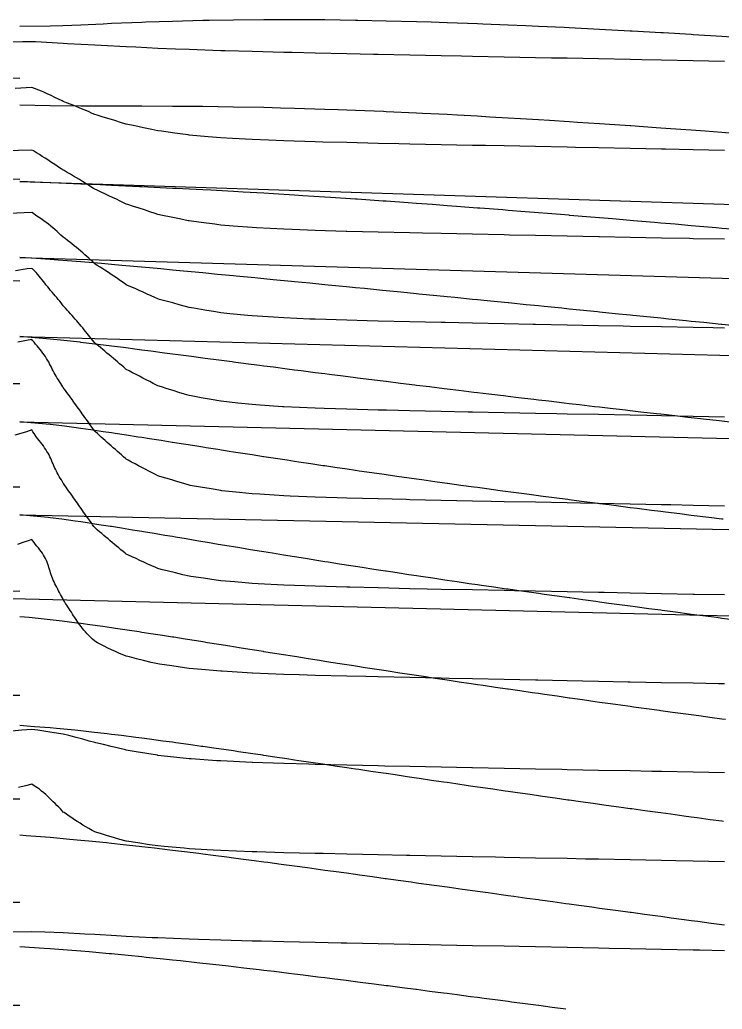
# Model space of a CAD drawing. Header units: metres. Extents: x 0 to 7092, y 40 to 458.
# Drawn here: x 3386.6 to 3435, y 40 to 108.1 of the extents above; entities that cross this region are included whole.
import ezdxf

# ---------------------------------------------------------------- set-up
doc = ezdxf.new("R2010")
doc.units = ezdxf.units.M

msp = doc.modelspace()

# ---------------------------------------------------------------- linework, layer by layer
at = {"layer": 'Contour_Level_10'}
msp.add_lwpolyline([(3386.6, 97.138), (3383.438, 97.157)], dxfattribs=at)
at = {"layer": 'Contour_Level_11'}
msp.add_lwpolyline([(3386.6, 90.139), (3383.438, 90.149)], dxfattribs=at)
at = {"layer": 'Contour_Level_12'}
msp.add_lwpolyline([(3386.6, 83.073), (3383.438, 83.074)], dxfattribs=at)
at = {"layer": 'Contour_Level_13'}
msp.add_lwpolyline([(3386.6, 75.946), (3383.438, 75.94)], dxfattribs=at)
at = {"layer": 'Contour_Level_14'}
for points in [[(3435.124, 105.265), (3432.956, 105.308), (3430.788, 105.351), (3429.422, 105.378), (3428.62, 105.394), (3426.452, 105.437), (3424.284, 105.48), (3423.209, 105.502), (3422.116, 105.523), (3419.947, 105.566), (3417.779, 105.609), (3417.019, 105.625), (3415.611, 105.653), (3413.443, 105.697), (3411.275, 105.741), (3410.949, 105.748), (3409.107, 105.786), (3406.939, 105.834), (3405.344, 105.871), (3404.771, 105.884), (3402.603, 105.94), (3400.748, 105.994), (3400.435, 106.003), (3398.267, 106.078), (3397.327, 106.117), (3396.099, 106.167), (3394.595, 106.24), (3393.931, 106.27), (3392.192, 106.363), (3391.763, 106.383), (3389.887, 106.486), (3389.594, 106.499), (3387.684, 106.61), (3387.426, 106.621), (3386.791, 106.61), (3385.258, 106.581)], [(3386.6, 68.782), (3383.438, 68.775)]]:
    msp.add_lwpolyline(points, dxfattribs=at)
at = {"layer": 'Contour_Level_15'}
for points in [[(3435.124, 99.142), (3432.956, 99.185), (3431.064, 99.222), (3430.788, 99.228), (3428.62, 99.271), (3426.452, 99.314), (3424.852, 99.345), (3424.284, 99.357), (3422.116, 99.4), (3419.947, 99.443), (3418.674, 99.468), (3417.779, 99.486), (3415.611, 99.53), (3413.443, 99.575), (3412.688, 99.592), (3411.275, 99.622), (3409.107, 99.672), (3407.457, 99.715), (3406.939, 99.728), (3404.771, 99.795), (3403.727, 99.838), (3402.603, 99.883), (3401.254, 99.961), (3400.435, 100.008), (3399.562, 100.084), (3398.267, 100.195), (3398.182, 100.207), (3397.282, 100.33), (3396.36, 100.453), (3396.099, 100.488), (3395.689, 100.577), (3395.109, 100.7), (3394.513, 100.823), (3393.931, 100.94), (3393.912, 100.946), (3393.536, 101.069), (3393.15, 101.192), (3392.753, 101.315), (3392.344, 101.438), (3391.924, 101.562), (3391.763, 101.608), (3391.594, 101.685), (3391.319, 101.808), (3391.036, 101.931), (3390.745, 102.054), (3390.445, 102.177), (3390.135, 102.3), (3389.815, 102.423), (3389.594, 102.506), (3389.513, 102.547), (3389.264, 102.67), (3389.012, 102.793), (3388.753, 102.916), (3388.486, 103.039), (3388.209, 103.162), (3387.917, 103.285), (3387.608, 103.408), (3387.426, 103.477), (3386.277, 103.408)], [(3386.6, 61.607), (3383.438, 61.607)]]:
    msp.add_lwpolyline(points, dxfattribs=at)
at = {"layer": 'Contour_Level_16'}
for points in [[(3435.124, 93.018), (3432.956, 93.061), (3432.705, 93.066), (3430.788, 93.104), (3428.62, 93.147), (3426.493, 93.189), (3426.452, 93.19), (3424.284, 93.233), (3422.116, 93.276), (3420.311, 93.312), (3419.947, 93.32), (3417.779, 93.363), (3415.611, 93.408), (3414.318, 93.435), (3413.443, 93.454), (3411.275, 93.503), (3409.107, 93.557), (3409.06, 93.559), (3406.939, 93.621), (3405.36, 93.682), (3404.771, 93.704), (3402.899, 93.805), (3402.603, 93.821), (3401.294, 93.928), (3400.435, 93.998), (3400.03, 94.051), (3399.085, 94.174), (3398.267, 94.28), (3398.184, 94.297), (3397.605, 94.42), (3397.017, 94.544), (3396.42, 94.667), (3396.099, 94.732), (3395.929, 94.79), (3395.562, 94.913), (3395.189, 95.036), (3394.811, 95.159), (3394.426, 95.282), (3394.035, 95.405), (3393.931, 95.438), (3393.75, 95.529), (3393.502, 95.652), (3393.249, 95.775), (3392.992, 95.898), (3392.731, 96.021), (3392.465, 96.144), (3392.195, 96.267), (3391.92, 96.39), (3391.763, 96.46), (3391.682, 96.514), (3391.493, 96.637), (3391.301, 96.76), (3391.106, 96.883), (3390.908, 97.006), (3390.707, 97.129), (3390.503, 97.252), (3390.295, 97.375), (3390.084, 97.498), (3389.87, 97.622), (3389.653, 97.745), (3389.594, 97.778), (3389.459, 97.868), (3389.274, 97.991), (3389.088, 98.114), (3388.903, 98.237), (3388.718, 98.36), (3388.531, 98.483), (3388.342, 98.607), (3388.149, 98.73), (3387.952, 98.853), (3387.749, 98.976), (3387.54, 99.099), (3387.426, 99.165), (3385.588, 99.099)], [(3386.6, 54.464), (3383.438, 54.465)]]:
    msp.add_lwpolyline(points, dxfattribs=at)
at = {"layer": 'Contour_Level_17'}
for points in [[(3436.827, 106.856), (3434.925, 106.979), (3434.923, 106.979), (3432.95, 107.102), (3432.824, 107.11), (3430.901, 107.225), (3430.723, 107.236), (3428.759, 107.348), (3428.622, 107.356), (3426.521, 107.47), (3426.5, 107.471), (3424.42, 107.578), (3424.075, 107.595), (3422.319, 107.678), (3421.431, 107.718), (3420.218, 107.771), (3418.478, 107.841), (3418.117, 107.855), (3416.015, 107.93), (3414.92, 107.964), (3413.914, 107.995), (3411.813, 108.049), (3409.875, 108.087), (3409.712, 108.09), (3407.611, 108.119), (3405.51, 108.133), (3403.409, 108.132), (3401.308, 108.115), (3399.648, 108.087), (3399.207, 108.08), (3397.106, 108.026), (3395.276, 107.964), (3395.004, 107.955), (3392.903, 107.867), (3392.343, 107.841), (3390.802, 107.77), (3389.555, 107.718), (3388.701, 107.683), (3386.6, 107.673)], [(3435.124, 86.895), (3434.347, 86.91), (3432.956, 86.937), (3430.788, 86.98), (3428.62, 87.023), (3428.133, 87.033), (3426.452, 87.066), (3424.284, 87.109), (3422.116, 87.153), (3421.942, 87.156), (3419.947, 87.196), (3417.779, 87.24), (3415.894, 87.279), (3415.611, 87.285), (3413.443, 87.332), (3411.275, 87.382), (3410.52, 87.402), (3409.107, 87.44), (3406.939, 87.51), (3406.571, 87.526), (3404.771, 87.603), (3404.058, 87.649), (3402.603, 87.741), (3402.297, 87.772), (3401.069, 87.895), (3400.435, 87.958), (3400.076, 88.018), (3399.334, 88.141), (3398.587, 88.264), (3398.267, 88.317), (3398.015, 88.387), (3397.573, 88.511), (3397.127, 88.634), (3396.678, 88.757), (3396.226, 88.88), (3396.099, 88.914), (3395.907, 89.003), (3395.638, 89.126), (3395.367, 89.249), (3395.093, 89.372), (3394.817, 89.495), (3394.538, 89.619), (3394.256, 89.742), (3393.972, 89.865), (3393.931, 89.883), (3393.783, 89.988), (3393.609, 90.111), (3393.432, 90.234), (3393.254, 90.357), (3393.073, 90.48), (3392.89, 90.604), (3392.705, 90.727), (3392.517, 90.85), (3392.326, 90.973), (3392.133, 91.096), (3391.937, 91.219), (3391.763, 91.328), (3391.747, 91.342), (3391.618, 91.465), (3391.486, 91.589), (3391.352, 91.712), (3391.216, 91.835), (3391.077, 91.958), (3390.936, 92.081), (3390.793, 92.204), (3390.647, 92.327), (3390.499, 92.45), (3390.348, 92.574), (3390.194, 92.697), (3390.038, 92.82), (3389.88, 92.943), (3389.718, 93.066), (3389.594, 93.159), (3389.562, 93.189), (3389.43, 93.312), (3389.297, 93.435), (3389.162, 93.559), (3389.023, 93.682), (3388.879, 93.805), (3388.729, 93.928), (3388.573, 94.051), (3388.411, 94.174), (3388.244, 94.297), (3388.071, 94.42), (3387.894, 94.544), (3387.714, 94.667), (3387.533, 94.79), (3387.426, 94.863), (3385.877, 94.79)], [(3386.6, 47.345), (3383.438, 47.356)]]:
    msp.add_lwpolyline(points, dxfattribs=at)
at = {"layer": 'Contour_Level_18'}
for points in [[(3435.437, 100.33), (3434.925, 100.369), (3433.793, 100.453), (3432.824, 100.525), (3432.119, 100.577), (3430.723, 100.678), (3430.41, 100.7), (3428.662, 100.823), (3428.622, 100.826), (3426.86, 100.946), (3426.521, 100.969), (3425.003, 101.069), (3424.42, 101.107), (3423.08, 101.192), (3422.319, 101.24), (3421.075, 101.315), (3420.218, 101.367), (3418.968, 101.438), (3418.117, 101.487), (3416.73, 101.562), (3416.015, 101.6), (3414.317, 101.685), (3413.914, 101.705), (3411.813, 101.801), (3411.646, 101.808), (3409.712, 101.888), (3408.527, 101.931), (3407.611, 101.964), (3405.51, 102.029), (3404.553, 102.054), (3403.409, 102.083), (3401.308, 102.124), (3399.207, 102.153), (3397.106, 102.17), (3395.004, 102.177), (3394.86, 102.177), (3392.903, 102.178), (3390.802, 102.181), (3388.701, 102.199), (3386.6, 102.258)], [(3435.124, 80.771), (3432.956, 80.814), (3430.788, 80.857), (3429.773, 80.877), (3428.62, 80.9), (3426.452, 80.943), (3424.284, 80.986), (3423.573, 81), (3422.116, 81.029), (3419.947, 81.073), (3417.779, 81.117), (3417.469, 81.123), (3415.611, 81.162), (3413.443, 81.209), (3411.854, 81.246), (3411.275, 81.26), (3409.107, 81.318), (3407.56, 81.369), (3406.939, 81.39), (3404.771, 81.488), (3404.697, 81.492), (3402.858, 81.616), (3402.603, 81.633), (3401.615, 81.739), (3400.467, 81.862), (3400.435, 81.865), (3399.771, 81.985), (3399.087, 82.108), (3398.404, 82.231), (3398.267, 82.256), (3397.948, 82.354), (3397.549, 82.477), (3397.149, 82.601), (3396.75, 82.724), (3396.35, 82.847), (3396.099, 82.924), (3396.011, 82.97), (3395.777, 83.093), (3395.543, 83.216), (3395.308, 83.339), (3395.073, 83.462), (3394.837, 83.586), (3394.601, 83.709), (3394.364, 83.832), (3394.127, 83.955), (3393.931, 84.057), (3393.906, 84.078), (3393.763, 84.201), (3393.619, 84.324), (3393.476, 84.447), (3393.331, 84.571), (3393.187, 84.694), (3393.042, 84.817), (3392.896, 84.94), (3392.75, 85.063), (3392.603, 85.186), (3392.456, 85.309), (3392.307, 85.432), (3392.159, 85.556), (3392.009, 85.679), (3391.859, 85.802), (3391.763, 85.88), (3391.727, 85.925), (3391.63, 86.048), (3391.531, 86.171), (3391.433, 86.294), (3391.333, 86.417), (3391.233, 86.541), (3391.133, 86.664), (3391.032, 86.787), (3390.93, 86.91), (3390.828, 87.033), (3390.725, 87.156), (3390.621, 87.279), (3390.516, 87.402), (3390.41, 87.526), (3390.304, 87.649), (3390.196, 87.772), (3390.087, 87.895), (3389.977, 88.018), (3389.865, 88.141), (3389.752, 88.264), (3389.638, 88.387), (3389.594, 88.433), (3389.538, 88.511), (3389.444, 88.634), (3389.347, 88.757), (3389.247, 88.88), (3389.145, 89.003), (3389.041, 89.126), (3388.936, 89.249), (3388.83, 89.372), (3388.725, 89.495), (3388.622, 89.619), (3388.52, 89.742), (3388.42, 89.865), (3388.322, 89.988), (3388.225, 90.111), (3388.13, 90.234), (3388.034, 90.357), (3387.935, 90.48), (3387.832, 90.604), (3387.723, 90.727), (3387.604, 90.85), (3387.476, 90.973), (3387.426, 91.018), (3387.105, 90.973), (3386.308, 90.85)], [(3386.6, 40.248), (3383.438, 40.267)]]:
    msp.add_lwpolyline(points, dxfattribs=at)
at = {"layer": 'Contour_Level_19'}
for points in [[(3435.93, 93.682), (3434.925, 93.771), (3434.536, 93.805), (3433.132, 93.928), (3432.824, 93.955), (3431.717, 94.051), (3430.723, 94.137), (3430.291, 94.174), (3428.851, 94.297), (3428.622, 94.317), (3427.396, 94.42), (3426.521, 94.494), (3425.926, 94.544), (3424.44, 94.667), (3424.42, 94.668), (3422.933, 94.79), (3422.319, 94.84), (3421.405, 94.913), (3420.218, 95.007), (3419.854, 95.036), (3418.277, 95.159), (3418.117, 95.172), (3416.667, 95.282), (3416.015, 95.332), (3415.024, 95.405), (3413.914, 95.487), (3413.343, 95.529), (3411.813, 95.638), (3411.617, 95.652), (3409.838, 95.775), (3409.712, 95.783), (3407.995, 95.898), (3407.611, 95.923), (3406.08, 96.021), (3405.51, 96.057), (3404.078, 96.144), (3403.409, 96.184), (3401.973, 96.267), (3401.308, 96.305), (3399.744, 96.39), (3399.207, 96.419), (3397.372, 96.514), (3397.106, 96.527), (3395.004, 96.629), (3394.837, 96.637), (3392.903, 96.725), (3392.134, 96.76), (3390.802, 96.818), (3389.29, 96.883), (3388.701, 96.908), (3386.6, 96.997), (5157.424, 40)], [(3435.124, 74.647), (3432.956, 74.69), (3431.413, 74.721), (3430.788, 74.733), (3428.62, 74.776), (3426.452, 74.819), (3425.206, 74.844), (3424.284, 74.862), (3422.116, 74.905), (3419.947, 74.949), (3419.055, 74.967), (3417.779, 74.993), (3415.611, 75.038), (3413.443, 75.085), (3413.207, 75.09), (3411.275, 75.135), (3409.107, 75.192), (3408.446, 75.213), (3406.939, 75.262), (3405.208, 75.336), (3404.771, 75.355), (3403.133, 75.459), (3402.603, 75.493), (3401.724, 75.583), (3400.517, 75.706), (3400.435, 75.714), (3399.765, 75.829), (3399.05, 75.952), (3398.337, 76.075), (3398.267, 76.087), (3397.893, 76.198), (3397.48, 76.321), (3397.069, 76.444), (3396.659, 76.568), (3396.251, 76.691), (3396.099, 76.737), (3395.949, 76.814), (3395.712, 76.937), (3395.475, 77.06), (3395.239, 77.183), (3395.004, 77.306), (3394.769, 77.429), (3394.535, 77.553), (3394.302, 77.676), (3394.069, 77.799), (3393.931, 77.872), (3393.874, 77.922), (3393.734, 78.045), (3393.595, 78.168), (3393.455, 78.291), (3393.317, 78.414), (3393.178, 78.538), (3393.04, 78.661), (3392.901, 78.784), (3392.763, 78.907), (3392.626, 79.03), (3392.488, 79.153), (3392.351, 79.276), (3392.213, 79.399), (3392.076, 79.523), (3391.939, 79.646), (3391.802, 79.769), (3391.763, 79.805), (3391.699, 79.892), (3391.611, 80.015), (3391.522, 80.138), (3391.433, 80.261), (3391.344, 80.384), (3391.256, 80.508), (3391.168, 80.631), (3391.08, 80.754), (3390.992, 80.877), (3390.904, 81), (3390.816, 81.123), (3390.728, 81.246), (3390.64, 81.369), (3390.552, 81.492), (3390.464, 81.616), (3390.375, 81.739), (3390.286, 81.862), (3390.197, 81.985), (3390.108, 82.108), (3390.018, 82.231), (3389.928, 82.354), (3389.838, 82.477), (3389.748, 82.601), (3389.657, 82.724), (3389.594, 82.808), (3389.57, 82.847), (3389.493, 82.97), (3389.415, 83.093), (3389.337, 83.216), (3389.26, 83.339), (3389.184, 83.462), (3389.111, 83.586), (3389.04, 83.709), (3388.971, 83.832), (3388.904, 83.955), (3388.84, 84.078), (3388.777, 84.201), (3388.715, 84.324), (3388.652, 84.447), (3388.588, 84.571), (3388.519, 84.694), (3388.447, 84.817), (3388.368, 84.94), (3388.284, 85.063), (3388.194, 85.186), (3388.099, 85.309), (3387.999, 85.432), (3387.897, 85.556), (3387.793, 85.679), (3387.689, 85.802), (3387.586, 85.925), (3387.485, 86.048), (3387.426, 86.123), (3387.063, 86.048), (3386.463, 85.925)]]:
    msp.add_lwpolyline(points, dxfattribs=at)
at = {"layer": 'Contour_Level_20'}
for points in [[(3436.114, 87.033), (3434.925, 87.153), (3434.898, 87.156), (3433.684, 87.279), (3432.824, 87.366), (3432.467, 87.402), (3431.251, 87.526), (3430.723, 87.579), (3430.033, 87.649), (3428.813, 87.772), (3428.622, 87.791), (3427.594, 87.895), (3426.521, 88.003), (3426.371, 88.018), (3425.149, 88.141), (3424.42, 88.214), (3423.924, 88.264), (3422.698, 88.387), (3422.319, 88.425), (3421.472, 88.511), (3420.24, 88.634), (3420.218, 88.636), (3419.012, 88.757), (3418.117, 88.846), (3417.778, 88.88), (3416.544, 89.003), (3416.015, 89.055), (3415.308, 89.126), (3414.066, 89.249), (3413.914, 89.264), (3412.827, 89.372), (3411.813, 89.472), (3411.58, 89.495), (3410.335, 89.619), (3409.712, 89.68), (3409.084, 89.742), (3407.829, 89.865), (3407.611, 89.886), (3406.574, 89.988), (3405.51, 90.091), (3405.31, 90.111), (3404.046, 90.234), (3403.409, 90.296), (3402.776, 90.357), (3401.497, 90.48), (3401.308, 90.499), (3400.217, 90.604), (3399.207, 90.7), (3398.924, 90.727), (3397.624, 90.85), (3397.106, 90.898), (3396.311, 90.973), (3395.004, 91.094), (3394.979, 91.096), (3393.625, 91.219), (3392.903, 91.284), (3392.232, 91.342), (3390.802, 91.465), (3390.799, 91.465), (3389.242, 91.589), (3388.701, 91.631), (3387.395, 91.712), (3386.6, 91.76), (5141.495, 40)], [(3435.124, 68.524), (3433.054, 68.565), (3432.956, 68.567), (3430.788, 68.609), (3428.62, 68.652), (3426.841, 68.688), (3426.452, 68.695), (3424.284, 68.738), (3422.116, 68.782), (3420.657, 68.811), (3419.947, 68.825), (3417.779, 68.869), (3415.611, 68.913), (3414.641, 68.934), (3413.443, 68.959), (3411.275, 69.008), (3409.314, 69.057), (3409.107, 69.062), (3406.939, 69.126), (3405.515, 69.18), (3404.771, 69.209), (3403.012, 69.303), (3402.603, 69.325), (3401.394, 69.426), (3400.435, 69.507), (3400.129, 69.55), (3399.247, 69.673), (3398.376, 69.796), (3398.267, 69.811), (3397.824, 69.919), (3397.323, 70.042), (3396.829, 70.165), (3396.342, 70.288), (3396.099, 70.35), (3395.959, 70.411), (3395.681, 70.535), (3395.407, 70.658), (3395.135, 70.781), (3394.867, 70.904), (3394.601, 71.027), (3394.338, 71.15), (3394.078, 71.273), (3393.931, 71.343), (3393.864, 71.396), (3393.712, 71.52), (3393.56, 71.643), (3393.41, 71.766), (3393.26, 71.889), (3393.112, 72.012), (3392.964, 72.135), (3392.818, 72.258), (3392.673, 72.381), (3392.528, 72.505), (3392.384, 72.628), (3392.241, 72.751), (3392.099, 72.874), (3391.958, 72.997), (3391.817, 73.12), (3391.763, 73.168), (3391.707, 73.243), (3391.617, 73.366), (3391.527, 73.489), (3391.437, 73.613), (3391.348, 73.736), (3391.26, 73.859), (3391.172, 73.982), (3391.085, 74.105), (3390.997, 74.228), (3390.91, 74.351), (3390.824, 74.474), (3390.737, 74.598), (3390.651, 74.721), (3390.564, 74.844), (3390.478, 74.967), (3390.392, 75.09), (3390.305, 75.213), (3390.219, 75.336), (3390.132, 75.459), (3390.046, 75.583), (3389.959, 75.706), (3389.873, 75.829), (3389.787, 75.952), (3389.702, 76.075), (3389.616, 76.198), (3389.594, 76.23), (3389.539, 76.321), (3389.465, 76.444), (3389.391, 76.568), (3389.32, 76.691), (3389.25, 76.814), (3389.183, 76.937), (3389.119, 77.06), (3389.058, 77.183), (3388.999, 77.306), (3388.943, 77.429), (3388.889, 77.553), (3388.836, 77.676), (3388.783, 77.799), (3388.729, 77.922), (3388.672, 78.045), (3388.611, 78.168), (3388.544, 78.291), (3388.472, 78.414), (3388.395, 78.538), (3388.312, 78.661), (3388.224, 78.784), (3388.133, 78.907), (3388.039, 79.03), (3387.945, 79.153), (3387.85, 79.276), (3387.758, 79.399), (3387.668, 79.523), (3387.582, 79.646), (3387.502, 79.769), (3387.427, 79.892), (3387.426, 79.894), (3387.422, 79.892), (3387.053, 79.769), (3386.661, 79.646), (3386.255, 79.523)]]:
    msp.add_lwpolyline(points, dxfattribs=at)
at = {"layer": 'Contour_Level_21'}
for points in [[(2418.3, 91.479), (4565.815, 40)], [(3435.842, 80.384), (3434.925, 80.488), (3434.753, 80.508), (3433.671, 80.631), (3432.824, 80.727), (3432.588, 80.754), (3431.513, 80.877), (3430.723, 80.967), (3430.437, 81), (3429.368, 81.123), (3428.622, 81.209), (3428.3, 81.246), (3427.238, 81.369), (3426.521, 81.452), (3426.177, 81.492), (3425.123, 81.616), (3424.42, 81.697), (3424.07, 81.739), (3423.025, 81.862), (3422.319, 81.945), (3421.98, 81.985), (3420.944, 82.108), (3420.218, 82.194), (3419.908, 82.231), (3418.881, 82.354), (3418.117, 82.446), (3417.854, 82.477), (3416.837, 82.601), (3416.015, 82.7), (3415.82, 82.724), (3414.814, 82.847), (3413.914, 82.956), (3413.805, 82.97), (3412.811, 83.093), (3411.813, 83.216), (3411.811, 83.216), (3410.83, 83.339), (3409.842, 83.462), (3409.712, 83.479), (3408.87, 83.586), (3407.895, 83.709), (3407.611, 83.744), (3406.931, 83.832), (3405.968, 83.955), (3405.51, 84.013), (3405.012, 84.078), (3404.062, 84.201), (3403.409, 84.285), (3403.112, 84.324), (3402.173, 84.447), (3401.308, 84.56), (3401.228, 84.571), (3400.298, 84.694), (3399.36, 84.817), (3399.207, 84.837), (3398.431, 84.94), (3397.498, 85.063), (3397.106, 85.114), (3396.564, 85.186), (3395.628, 85.309), (3395.004, 85.391), (3394.683, 85.432), (3393.729, 85.556), (3392.903, 85.661), (3392.763, 85.679), (3391.765, 85.802), (3390.802, 85.919), (3390.752, 85.925), (3389.638, 86.048), (3388.701, 86.151), (3388.44, 86.171), (3386.862, 86.294), (3386.6, 86.315), (5125.999, 40)], [(3435.124, 62.4), (3434.696, 62.408), (3432.956, 62.443), (3430.788, 62.486), (3428.62, 62.529), (3428.48, 62.532), (3426.452, 62.572), (3424.284, 62.615), (3422.276, 62.655), (3422.116, 62.658), (3419.947, 62.701), (3417.779, 62.745), (3416.151, 62.778), (3415.611, 62.789), (3413.443, 62.834), (3411.275, 62.881), (3410.418, 62.901), (3409.107, 62.931), (3406.939, 62.989), (3405.823, 63.024), (3404.771, 63.057), (3402.615, 63.147), (3402.603, 63.148), (3400.524, 63.27), (3400.435, 63.276), (3399.113, 63.393), (3398.267, 63.47), (3397.934, 63.517), (3397.069, 63.64), (3396.225, 63.763), (3396.099, 63.781), (3395.645, 63.886), (3395.127, 64.009), (3394.626, 64.132), (3394.143, 64.255), (3393.931, 64.311), (3393.761, 64.378), (3393.463, 64.502), (3393.18, 64.625), (3392.91, 64.748), (3392.652, 64.871), (3392.405, 64.994), (3392.17, 65.117), (3391.946, 65.24), (3391.763, 65.345), (3391.741, 65.363), (3391.603, 65.486), (3391.473, 65.61), (3391.35, 65.733), (3391.235, 65.856), (3391.125, 65.979), (3391.02, 66.102), (3390.921, 66.225), (3390.825, 66.348), (3390.733, 66.471), (3390.644, 66.595), (3390.557, 66.718), (3390.473, 66.841), (3390.39, 66.964), (3390.309, 67.087), (3390.229, 67.21), (3390.149, 67.333), (3390.07, 67.456), (3389.992, 67.58), (3389.914, 67.703), (3389.836, 67.826), (3389.758, 67.949), (3389.681, 68.072), (3389.603, 68.195), (3389.594, 68.209), (3389.54, 68.318), (3389.475, 68.441), (3389.41, 68.565), (3389.343, 68.688), (3389.276, 68.811), (3389.209, 68.934), (3389.144, 69.057), (3389.08, 69.18), (3389.019, 69.303), (3388.961, 69.426), (3388.906, 69.55), (3388.855, 69.673), (3388.807, 69.796), (3388.763, 69.919), (3388.721, 70.042), (3388.681, 70.165), (3388.643, 70.288), (3388.606, 70.411), (3388.567, 70.535), (3388.526, 70.658), (3388.481, 70.781), (3388.431, 70.904), (3388.374, 71.027), (3388.309, 71.15), (3388.237, 71.273), (3388.157, 71.396), (3388.07, 71.52), (3387.979, 71.643), (3387.883, 71.766), (3387.784, 71.889), (3387.685, 72.012), (3387.586, 72.135), (3387.489, 72.258), (3387.426, 72.34), (3387.18, 72.258), (3386.805, 72.135), (3386.435, 72.012)]]:
    msp.add_lwpolyline(points, dxfattribs=at)
at = {"layer": 'Contour_Level_22'}
for points in [[(3435.027, 73.736), (3434.925, 73.748), (3434.032, 73.859), (3433.037, 73.982), (3432.824, 74.008), (3432.051, 74.105), (3431.065, 74.228), (3430.723, 74.271), (3430.088, 74.351), (3429.114, 74.474), (3428.622, 74.536), (3428.145, 74.598), (3427.182, 74.721), (3426.521, 74.805), (3426.222, 74.844), (3425.272, 74.967), (3424.42, 75.077), (3424.321, 75.09), (3423.383, 75.213), (3422.443, 75.336), (3422.319, 75.353), (3421.517, 75.459), (3420.59, 75.583), (3420.218, 75.632), (3419.673, 75.706), (3418.761, 75.829), (3418.117, 75.916), (3417.852, 75.952), (3416.955, 76.075), (3416.055, 76.198), (3416.015, 76.204), (3415.173, 76.321), (3414.289, 76.444), (3413.914, 76.497), (3413.415, 76.568), (3412.547, 76.691), (3411.813, 76.795), (3411.68, 76.814), (3410.829, 76.937), (3409.975, 77.06), (3409.712, 77.098), (3409.134, 77.183), (3408.297, 77.306), (3407.611, 77.407), (3407.461, 77.429), (3406.641, 77.553), (3405.818, 77.676), (3405.51, 77.722), (3405.005, 77.799), (3404.198, 77.922), (3403.409, 78.042), (3403.389, 78.045), (3402.596, 78.168), (3401.801, 78.291), (3401.308, 78.367), (3401.01, 78.414), (3400.226, 78.538), (3399.441, 78.661), (3399.207, 78.697), (3398.661, 78.784), (3397.882, 78.907), (3397.106, 79.029), (3397.101, 79.03), (3396.323, 79.153), (3395.541, 79.276), (3395.004, 79.361), (3394.754, 79.399), (3393.958, 79.523), (3393.16, 79.646), (3392.903, 79.685), (3392.334, 79.769), (3391.493, 79.892), (3390.802, 79.993), (3390.631, 80.015), (3389.679, 80.138), (3388.725, 80.261), (3388.701, 80.264), (3387.354, 80.384), (3386.6, 80.452), (5110.368, 40)], [(3435.124, 56.276), (3432.956, 56.319), (3430.788, 56.362), (3430.12, 56.375), (3428.62, 56.405), (3426.452, 56.448), (3424.284, 56.491), (3423.908, 56.498), (3422.116, 56.534), (3419.947, 56.577), (3417.779, 56.621), (3417.729, 56.622), (3415.611, 56.664), (3413.443, 56.709), (3411.736, 56.745), (3411.275, 56.754), (3409.107, 56.803), (3406.939, 56.855), (3406.489, 56.868), (3404.771, 56.916), (3402.629, 56.991), (3402.603, 56.992), (3400.435, 57.095), (3400.157, 57.114), (3398.39, 57.237), (3398.267, 57.246), (3397.204, 57.36), (3396.099, 57.479), (3396.075, 57.483), (3395.346, 57.607), (3394.61, 57.73), (3393.931, 57.842), (3393.889, 57.853), (3393.393, 57.976), (3392.883, 58.099), (3392.361, 58.222), (3391.826, 58.345), (3391.763, 58.36), (3391.386, 58.468), (3390.938, 58.592), (3390.47, 58.715), (3389.981, 58.838), (3389.594, 58.932), (3389.422, 58.961), (3388.66, 59.084), (3387.843, 59.207), (3387.426, 59.267), (3386.745, 59.207), (3385.367, 59.084)]]:
    msp.add_lwpolyline(points, dxfattribs=at)
at = {"layer": 'Contour_Level_23'}
for points in [[(3435.507, 66.841), (3434.925, 66.916), (3434.559, 66.964), (3433.618, 67.087), (3432.824, 67.191), (3432.678, 67.21), (3431.748, 67.333), (3430.817, 67.456), (3430.723, 67.469), (3429.897, 67.58), (3428.978, 67.703), (3428.622, 67.75), (3428.067, 67.826), (3427.16, 67.949), (3426.521, 68.036), (3426.257, 68.072), (3425.363, 68.195), (3424.467, 68.318), (3424.42, 68.325), (3423.586, 68.441), (3422.704, 68.565), (3422.319, 68.618), (3421.83, 68.688), (3420.962, 68.811), (3420.218, 68.916), (3420.095, 68.934), (3419.241, 69.057), (3418.387, 69.18), (3418.117, 69.219), (3417.542, 69.303), (3416.702, 69.426), (3416.015, 69.527), (3415.864, 69.55), (3415.038, 69.673), (3414.212, 69.796), (3413.914, 69.84), (3413.395, 69.919), (3412.584, 70.042), (3411.813, 70.159), (3411.772, 70.165), (3410.975, 70.288), (3410.178, 70.411), (3409.712, 70.483), (3409.387, 70.535), (3408.604, 70.658), (3407.821, 70.781), (3407.611, 70.814), (3407.048, 70.904), (3406.278, 71.027), (3405.51, 71.15), (3405.509, 71.15), (3404.752, 71.273), (3403.995, 71.396), (3403.409, 71.492), (3403.24, 71.52), (3402.494, 71.643), (3401.748, 71.766), (3401.308, 71.838), (3401.005, 71.889), (3400.267, 72.012), (3399.529, 72.135), (3399.207, 72.189), (3398.792, 72.258), (3398.058, 72.381), (3397.324, 72.505), (3397.106, 72.541), (3396.586, 72.628), (3395.848, 72.751), (3395.11, 72.874), (3395.004, 72.892), (3394.356, 72.997), (3393.601, 73.12), (3392.903, 73.234), (3392.844, 73.243), (3392.044, 73.366), (3391.247, 73.489), (3390.802, 73.558), (3390.401, 73.613), (3389.496, 73.736), (3388.701, 73.844), (3388.55, 73.859), (3387.286, 73.982), (3386.6, 74.05), (5037.402, 40)], [(3435.124, 50.153), (3432.956, 50.196), (3431.761, 50.219), (3430.788, 50.238), (3428.62, 50.281), (3426.452, 50.324), (3425.546, 50.342), (3424.284, 50.367), (3422.116, 50.41), (3419.947, 50.453), (3419.343, 50.465), (3417.779, 50.497), (3415.611, 50.54), (3413.443, 50.584), (3413.218, 50.589), (3411.275, 50.629), (3409.107, 50.675), (3407.49, 50.712), (3406.939, 50.724), (3404.771, 50.779), (3402.918, 50.835), (3402.603, 50.844), (3400.435, 50.929), (3399.921, 50.958), (3398.267, 51.051), (3397.926, 51.081), (3396.541, 51.204), (3396.099, 51.244), (3395.541, 51.327), (3394.737, 51.45), (3393.956, 51.574), (3393.931, 51.578), (3393.492, 51.697), (3393.056, 51.82), (3392.636, 51.943), (3392.23, 52.066), (3391.836, 52.189), (3391.763, 52.213), (3391.577, 52.312), (3391.358, 52.435), (3391.148, 52.559), (3390.945, 52.682), (3390.748, 52.805), (3390.557, 52.928), (3390.371, 53.051), (3390.187, 53.174), (3390.006, 53.297), (3389.826, 53.42), (3389.646, 53.544), (3389.594, 53.579), (3389.513, 53.667), (3389.396, 53.79), (3389.278, 53.913), (3389.157, 54.036), (3389.034, 54.159), (3388.908, 54.282), (3388.781, 54.405), (3388.652, 54.529), (3388.521, 54.652), (3388.387, 54.775), (3388.249, 54.898), (3388.104, 55.021), (3387.95, 55.144), (3387.781, 55.267), (3387.594, 55.39), (3387.426, 55.489), (3386.998, 55.39), (3386.513, 55.267)]]:
    msp.add_lwpolyline(points, dxfattribs=at)
at = {"layer": 'Contour_Level_24'}
for points in [[(3435.193, 59.946), (3434.925, 59.982), (3434.275, 60.069), (3433.36, 60.192), (3432.824, 60.264), (3432.449, 60.315), (3431.544, 60.438), (3430.723, 60.55), (3430.64, 60.562), (3429.746, 60.685), (3428.852, 60.808), (3428.622, 60.839), (3427.966, 60.931), (3427.082, 61.054), (3426.521, 61.132), (3426.203, 61.177), (3425.331, 61.3), (3424.459, 61.423), (3424.42, 61.429), (3423.597, 61.547), (3422.736, 61.67), (3422.319, 61.729), (3421.881, 61.793), (3421.032, 61.916), (3420.218, 62.034), (3420.183, 62.039), (3419.345, 62.162), (3418.507, 62.285), (3418.117, 62.343), (3417.675, 62.408), (3416.848, 62.532), (3416.022, 62.655), (3416.015, 62.656), (3415.206, 62.778), (3414.391, 62.901), (3413.914, 62.973), (3413.58, 63.024), (3412.776, 63.147), (3411.972, 63.27), (3411.813, 63.295), (3411.175, 63.393), (3410.381, 63.517), (3409.712, 63.62), (3409.589, 63.64), (3408.803, 63.763), (3408.019, 63.886), (3407.611, 63.95), (3407.238, 64.009), (3406.46, 64.132), (3405.685, 64.255), (3405.51, 64.283), (3404.912, 64.378), (3404.141, 64.502), (3403.409, 64.619), (3403.372, 64.625), (3402.602, 64.748), (3401.835, 64.871), (3401.308, 64.956), (3401.067, 64.994), (3400.297, 65.117), (3399.53, 65.24), (3399.207, 65.292), (3398.757, 65.363), (3397.98, 65.486), (3397.207, 65.61), (3397.106, 65.626), (3396.414, 65.733), (3395.623, 65.856), (3395.004, 65.952), (3394.826, 65.979), (3393.999, 66.102), (3393.178, 66.225), (3392.903, 66.267), (3392.315, 66.348), (3391.433, 66.471), (3390.802, 66.56), (3390.523, 66.595), (3389.528, 66.718), (3388.701, 66.821), (3388.495, 66.841), (3387.241, 66.964), (3386.6, 67.028)], [(3435.124, 44.029), (3433.403, 44.063), (3432.956, 44.072), (3430.788, 44.115), (3428.62, 44.158), (3427.185, 44.186), (3426.452, 44.201), (3424.284, 44.244), (3422.116, 44.287), (3420.973, 44.309), (3419.947, 44.33), (3417.779, 44.373), (3415.611, 44.416), (3414.786, 44.432), (3413.443, 44.459), (3411.275, 44.503), (3409.107, 44.548), (3408.737, 44.556), (3406.939, 44.594), (3404.771, 44.642), (3403.24, 44.679), (3402.603, 44.694), (3400.435, 44.753), (3398.901, 44.802), (3398.267, 44.822), (3396.099, 44.907), (3395.72, 44.925), (3393.931, 45.011), (3393.267, 45.048), (3391.763, 45.134), (3391.069, 45.171), (3389.594, 45.254), (3388.313, 45.294), (3387.426, 45.323), (3385.595, 45.294)]]:
    msp.add_lwpolyline(points, dxfattribs=at)
at = {"layer": 'Contour_Level_25'}
msp.add_lwpolyline([(3435.05, 52.928), (3434.925, 52.945), (3434.138, 53.051), (3433.228, 53.174), (3432.824, 53.229), (3432.322, 53.297), (3431.42, 53.42), (3430.723, 53.516), (3430.521, 53.544), (3429.627, 53.667), (3428.734, 53.79), (3428.622, 53.805), (3427.848, 53.913), (3426.964, 54.036), (3426.521, 54.098), (3426.083, 54.159), (3425.207, 54.282), (3424.42, 54.393), (3424.332, 54.405), (3423.464, 54.529), (3422.597, 54.652), (3422.319, 54.691), (3421.734, 54.775), (3420.875, 54.898), (3420.218, 54.992), (3420.017, 55.021), (3419.165, 55.144), (3418.314, 55.267), (3418.117, 55.296), (3417.467, 55.39), (3416.623, 55.514), (3416.015, 55.602), (3415.78, 55.637), (3414.942, 55.76), (3414.104, 55.883), (3413.914, 55.911), (3413.27, 56.006), (3412.437, 56.129), (3411.813, 56.222), (3411.607, 56.252), (3410.777, 56.375), (3409.95, 56.498), (3409.712, 56.534), (3409.122, 56.622), (3408.296, 56.745), (3407.611, 56.847), (3407.471, 56.868), (3406.644, 56.991), (3405.819, 57.114), (3405.51, 57.16), (3404.99, 57.237), (3404.16, 57.36), (3403.409, 57.472), (3403.331, 57.483), (3402.491, 57.607), (3401.655, 57.73), (3401.308, 57.781), (3400.808, 57.853), (3399.956, 57.976), (3399.207, 58.085), (3399.103, 58.099), (3398.224, 58.222), (3397.35, 58.345), (3397.106, 58.38), (3396.445, 58.468), (3395.531, 58.592), (3395.004, 58.663), (3394.59, 58.715), (3393.613, 58.838), (3392.903, 58.928), (3392.61, 58.961), (3391.529, 59.084), (3390.802, 59.167), (3390.39, 59.207), (3389.124, 59.33), (3388.701, 59.372), (3387.615, 59.453), (3386.6, 59.53)], dxfattribs=at)
at = {"layer": 'Contour_Level_26'}
msp.add_lwpolyline([(3435.116, 45.787), (3434.925, 45.812), (3434.192, 45.91), (3433.27, 46.033), (3432.824, 46.093), (3432.351, 46.156), (3431.435, 46.279), (3430.723, 46.375), (3430.52, 46.402), (3429.61, 46.526), (3428.7, 46.649), (3428.622, 46.659), (3427.794, 46.772), (3426.89, 46.895), (3426.521, 46.945), (3425.989, 47.018), (3425.089, 47.141), (3424.42, 47.233), (3424.192, 47.264), (3423.296, 47.387), (3422.403, 47.511), (3422.319, 47.522), (3421.511, 47.634), (3420.621, 47.757), (3420.218, 47.813), (3419.732, 47.88), (3418.844, 48.003), (3418.117, 48.104), (3417.958, 48.126), (3417.072, 48.249), (3416.188, 48.372), (3416.015, 48.396), (3415.303, 48.495), (3414.419, 48.619), (3413.914, 48.689), (3413.535, 48.742), (3412.65, 48.865), (3411.813, 48.981), (3411.766, 48.988), (3410.877, 49.111), (3409.99, 49.234), (3409.712, 49.273), (3409.098, 49.357), (3408.204, 49.48), (3407.611, 49.562), (3407.309, 49.604), (3406.405, 49.727), (3405.51, 49.849), (3405.505, 49.85), (3404.588, 49.973), (3403.674, 50.096), (3403.409, 50.132), (3402.744, 50.219), (3401.81, 50.342), (3401.308, 50.409), (3400.863, 50.465), (3399.902, 50.589), (3399.207, 50.678), (3398.932, 50.712), (3397.934, 50.835), (3397.106, 50.937), (3396.93, 50.958), (3395.881, 51.081), (3395.004, 51.184), (3394.824, 51.204), (3393.706, 51.327), (3392.903, 51.416), (3392.563, 51.45), (3391.347, 51.574), (3390.802, 51.629), (3390.05, 51.697), (3388.701, 51.819), (3388.686, 51.82), (3387.048, 51.943), (3386.6, 51.977)], dxfattribs=at)
at = {"layer": 'Contour_Level_27'}
msp.add_lwpolyline([(3424.197, 40), (3423.261, 40.123), (3422.326, 40.246), (3422.319, 40.247), (3421.39, 40.369), (3420.455, 40.492), (3420.218, 40.524), (3419.517, 40.616), (3418.58, 40.739), (3418.117, 40.8), (3417.641, 40.862), (3416.701, 40.985), (3416.015, 41.075), (3415.76, 41.108), (3414.814, 41.231), (3413.914, 41.349), (3413.87, 41.354), (3412.917, 41.477), (3411.966, 41.601), (3411.813, 41.62), (3411.004, 41.724), (3410.043, 41.847), (3409.712, 41.889), (3409.072, 41.97), (3408.097, 42.093), (3407.611, 42.155), (3407.113, 42.216), (3406.12, 42.339), (3405.51, 42.415), (3405.12, 42.462), (3404.104, 42.586), (3403.409, 42.67), (3403.08, 42.709), (3402.035, 42.832), (3401.308, 42.918), (3400.98, 42.955), (3399.898, 43.078), (3399.207, 43.157), (3398.799, 43.201), (3397.668, 43.324), (3397.106, 43.386), (3396.505, 43.447), (3395.311, 43.571), (3395.004, 43.602), (3394.052, 43.694), (3392.903, 43.804), (3392.763, 43.817), (3391.37, 43.94), (3390.802, 43.99), (3389.885, 44.063), (3388.701, 44.157), (3388.287, 44.186), (3386.6, 44.304)], dxfattribs=at)
at = {"layer": 'Contour_Level_9'}
msp.add_lwpolyline([(3386.6, 104.096), (3383.438, 104.116)], dxfattribs=at)

doc.saveas('drawing.dxf')
